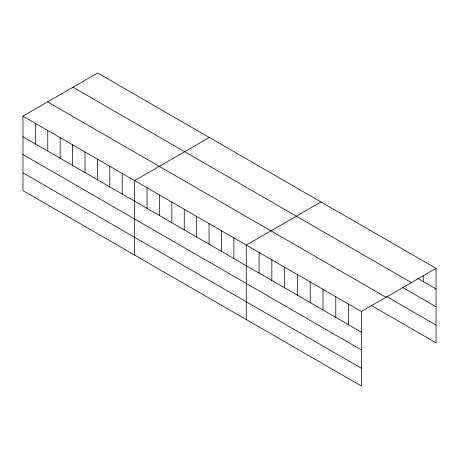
<?xml version="1.0" encoding="UTF-8"?>
<svg xmlns="http://www.w3.org/2000/svg" width="459" height="459" viewBox="0 0 459 459"><rect width="100%" height="100%" fill="white"/><g stroke="black" fill="none" stroke-linecap="round" stroke-linejoin="round"><path stroke-width="0.69" d="M22.95 116.138L361.342 311.506L361.342 385.996L22.95 190.623L22.95 116.138L97.658 73.004L436.05 268.377L436.05 342.862L372.134 305.958M209.327 137.476L134.619 180.611L134.619 255.095M320.996 201.949L246.288 245.083L246.288 319.567M361.342 311.506L436.05 268.377M417.788 278.447L436.05 288.986M73.004 87.239L411.396 282.606M402.572 287.437L436.05 306.767M386.742 296.617L436.05 325.081M47.604 101.904L385.996 297.271M22.95 136.753L361.342 332.121M22.95 154.528L361.342 349.901M22.95 172.848L361.342 368.216M423.267 275.922L423.267 281.608M348.559 304.128L348.559 324.743M335.776 296.744L335.776 317.358M322.993 289.365L322.993 309.98M310.204 281.987L310.204 302.596M297.421 274.602L297.421 295.217M284.637 267.224L284.637 287.839M271.854 259.846L271.854 280.455M259.071 252.461L259.071 273.076M233.878 237.917L233.878 258.532M221.473 230.757L221.473 251.366M209.063 223.59L209.063 244.205M196.659 216.43L196.659 237.039M184.248 209.264L184.248 229.879M171.844 202.103L171.844 222.713M159.434 194.937L159.434 215.552M147.029 187.777L147.029 208.386M122.209 173.445L122.209 194.059M109.804 166.284L109.804 186.899M97.394 159.118L97.394 179.733M84.99 151.958L84.99 172.573M72.579 144.792L72.579 165.406M60.175 137.631L60.175 158.24M47.765 130.465L47.765 151.08M35.36 123.305L35.36 143.914"/></g></svg>
